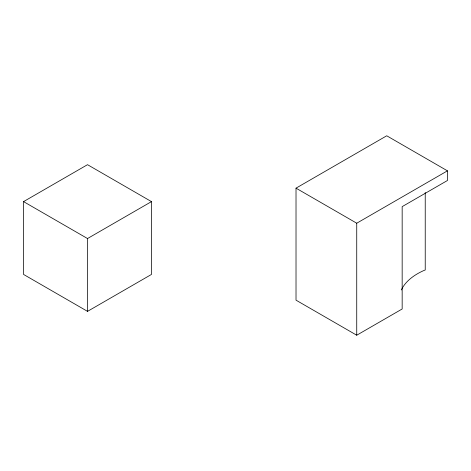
<?xml version="1.0" encoding="UTF-8"?>
<svg xmlns="http://www.w3.org/2000/svg" width="471" height="471" viewBox="0 0 471 471"><rect width="100%" height="100%" fill="white"/><g stroke="black" fill="none" stroke-linecap="round" stroke-linejoin="round"><path stroke-width="0.71" d="M23.55 201.617L87.518 164.685L151.479 201.617L151.479 274.428L87.518 311.36L23.55 274.428L23.55 201.617L87.518 238.544L151.479 201.617M296.018 188.159L386.732 135.783L447.45 170.838L447.45 180.493L402.163 206.634L402.163 308.988L356.735 335.217L296.018 300.162L296.018 188.159L356.735 223.213L447.45 170.838M425.231 192.521L425.231 270.013L424.495 270.248A62.425 36.037 0 0 0 401.369 289.965M356.735 223.213L356.735 335.217M87.518 238.544L87.518 311.36"/></g></svg>
